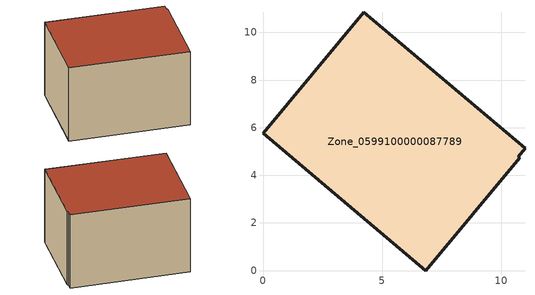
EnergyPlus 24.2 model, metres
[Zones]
Zone_0599100000087789
 floor ground (C_G): 11,5.13 10.71,4.79 10.78,4.73 6.83,0 0,5.77 4.22,10.84 z0
 wall outside (C_F): 11,5.13 4.22,10.84 0,5.77 6.83,0 10.78,4.73 10.71,4.79 11,5.13 z0:6.07
 roof outside (C_R): 10.71,4.79 11,5.13 4.22,10.84 0,5.77 6.83,0 10.78,4.73 z6.07
[BUILDING]
Pand.0599100000087789: North Axis=0; Terrain=City; Loads Convergence Tolerance Value=0.04; Temperature Convergence Tolerance Value=0.4; Solar Distribution=FullExterior; Maximum Number of Warmup Days=25; Minimum Number of Warmup Days=1
[Site:Location]
Rotterdam.The.Hague.AP_ZH_NLD Design_Conditions: Latitude=51.96; Longitude=4.45; Time Zone=1; Elevation=-4.5
[SITE:GROUNDTEMPERATURE:BUILDINGSURFACE]
18, 18, 18, 18, 18, 18, 18, 18, 18, 18, 18, 18
[MATERIAL] Thermal Absorptance=0.9; Solar Absorptance=0.7; Visible Absorptance=0.7
Name | Roughness | Thickness | Conductivity | Density | Specific Heat
G.TI.1946-1964 | MediumSmooth | 0.15 | 1 | 540 | 1210
F.TI.1946-1964 | Rough | 0.3 | 0.857143 | 1920 | 840
R.TI.1946-1964 | MediumRough | 0.2 | 0.277778 | 1500 | 1000
[CONSTRUCTION]
C_G: G.TI.1946-1964
C_F: F.TI.1946-1964
C_R: R.TI.1946-1964
[ZONE]
Zone_0599100000087789: Type=1; Multiplier=1; Ceiling Height=Autocalculate; Volume=Autocalculate; Floor Area=autocalculate; Part of Total Floor Area=Yes
[ZONEINFILTRATION:DESIGNFLOWRATE]
Infil_Zone_0599100000087789: Zone or ZoneList or Space or SpaceList=Zone_0599100000087789; Schedule=AlwaysOn; Design Flow Rate Calculation Method=Flow/Area; Flow Rate per Floor Area=0.003; Constant Term Coefficient=1; Temperature Term Coefficient=0; Velocity Term Coefficient=0; Velocity Squared Term Coefficient=0
[HVACTEMPLATE:ZONE:IDEALLOADSAIRSYSTEM]
Zone_0599100000087789: Maximum Heating Supply Air Temperature=50; Minimum Cooling Supply Air Temperature=13; Maximum Heating Supply Air Humidity Ratio=0.0156; Minimum Cooling Supply Air Humidity Ratio=0.0077; Heating Limit=NoLimit; Cooling Limit=NoLimit; Dehumidification Control Type=ConstantSensibleHeatRatio; Cooling Sensible Heat Ratio=0.7; Dehumidification Setpoint=60; Humidification Control Type=None; Humidification Setpoint=30; Outdoor Air Method=None; Outdoor Air Flow Rate per Person=0.00944; Outdoor Air Flow Rate per Zone Floor Area=0; Outdoor Air Flow Rate per Zone=0; Demand Controlled Ventilation Type=None; Outdoor Air Economizer Type=NoEconomizer; Heat Recovery Type=None; Sensible Heat Recovery Effectiveness=0.7; Latent Heat Recovery Effectiveness=0.65
[ZONECONTROL:THERMOSTAT]
ThermostatControl_Zone_0599100000087789: Zone or ZoneList=Zone_0599100000087789; Control Type Schedule=DualSetpointControlType; Control 1=Thermostat_Zone_0599100000087789; Temperature Difference Between Cutout And Setpoint=0
[THERMOSTATSETPOINT:DUALSETPOINT]
Thermostat_Zone_0599100000087789: Heating Setpoint Temperature Schedule=HeatingSetpoint_Zone_0599100000087789; Cooling Setpoint Temperature Schedule=CoolingSetpoint_Zone_0599100000087789
[SCHEDULE:COMPACT]
HeatingSetpoint_Zone_0599100000087789: Through: 12/31, For: AllDays, Until: 24:00, 21
CoolingSetpoint_Zone_0599100000087789: Through: 12/31, For: AllDays, Until: 24:00, 24
DualSetpointControlType: Through: 12/31, For: AllDays, Until: 24:00, 4
AlwaysOn: Through: 12/31, For: AllDays, Until: 24:00, 1
